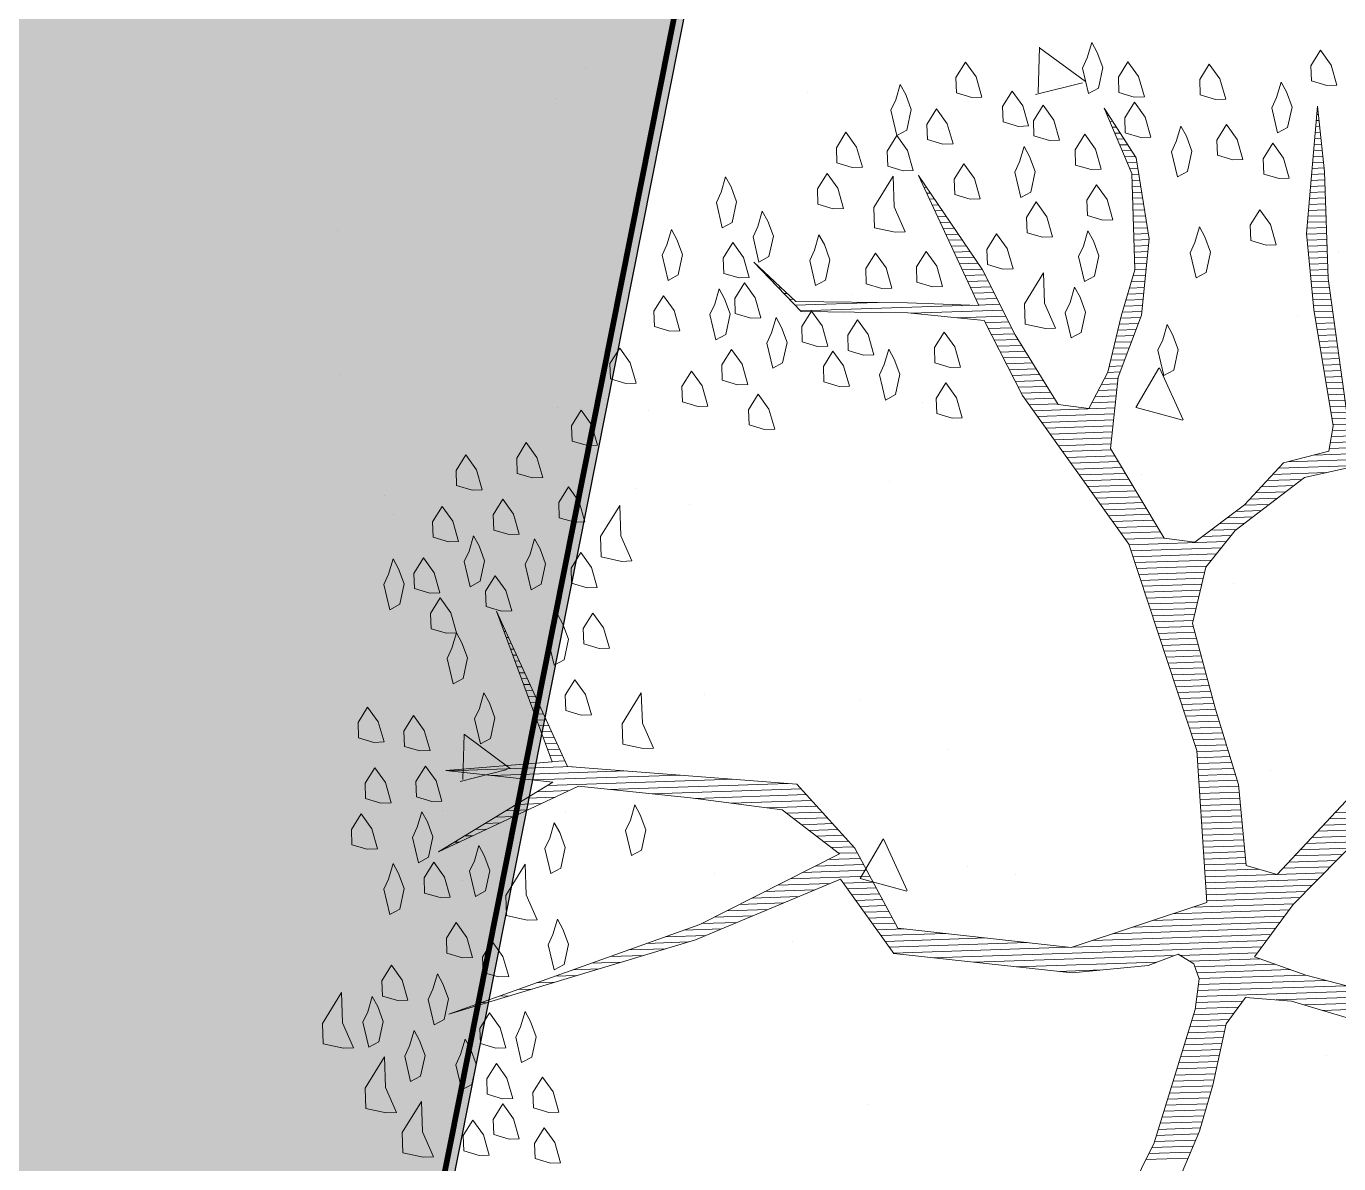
# Model space of a CAD drawing. Header units: millimetres. Extents: x 111 to 1506, y 14 to 566.
# Drawn here: x 211.066 to 212.596, y 139.539 to 140.865 of the extents above; entities that cross this region are included whole.
import ezdxf

# ---------------------------------------------------------------- set-up
doc = ezdxf.new("R2010")
doc.units = ezdxf.units.MM
for name, color, linetype, lineweight in [('ARBOLES', 78, 'Continuous', 5), ('G', 254, 'Continuous', 5), ('GRASS', 56, 'Continuous', 0), ('mobiliario', 45, 'Continuous', 13)]:
    doc.layers.add(name, color=color, linetype=linetype, lineweight=lineweight)

# ---------------------------------------------------------------- blocks, each defined once
blk = doc.blocks.new('*X16')
at = {"color": 0}
for p, q in [((17.5775, 17.92), (17.578, 17.92)), ((17.5814, 17.91), (17.584, 17.91)), ((17.9333, 17.91), (17.9341, 17.91)), ((17.5852, 17.9), (17.59, 17.9)), ((17.5891, 17.89), (17.596, 17.89)), ((17.9309, 17.89), (17.9356, 17.89)), ((17.9321, 17.9), (17.9348, 17.9)), ((17.5929, 17.88), (17.602, 17.88)), ((17.5967, 17.87), (17.608, 17.87)), ((17.6006, 17.86), (17.614, 17.86)), ((17.9273, 17.86), (17.9379, 17.86)), ((17.9285, 17.87), (17.9371, 17.87)), ((17.9297, 17.88), (17.9364, 17.88)), ((17.6044, 17.85), (17.62, 17.85)), ((17.6083, 17.84), (17.626, 17.84)), ((17.9249, 17.84), (17.9395, 17.84)), ((17.9261, 17.85), (17.9387, 17.85)), ((17.2621, 17.82), (17.2622, 17.82)), ((17.6121, 17.83), (17.6285, 17.83)), ((17.616, 17.82), (17.6298, 17.82)), ((17.9225, 17.82), (17.941, 17.82)), ((17.9237, 17.83), (17.9402, 17.83)), ((17.2663, 17.81), (17.2685, 17.81)), ((17.2706, 17.8), (17.2748, 17.8)), ((17.6191, 17.81), (17.631, 17.81)), ((17.6191, 17.8), (17.6323, 17.8)), ((17.9201, 17.8), (17.9423, 17.8)), ((17.9213, 17.81), (17.9418, 17.81)), ((17.2748, 17.79), (17.2811, 17.79)), ((17.279, 17.78), (17.2874, 17.78)), ((17.6191, 17.79), (17.6335, 17.79)), ((17.6191, 17.78), (17.6348, 17.78)), ((17.9177, 17.78), (17.9423, 17.78)), ((17.9189, 17.79), (17.9423, 17.79)), ((17.2832, 17.77), (17.2937, 17.77)), ((17.2875, 17.76), (17.3001, 17.76)), ((17.2917, 17.75), (17.3064, 17.75)), ((17.6191, 17.77), (17.636, 17.77)), ((17.6191, 17.76), (17.6373, 17.76)), ((17.6191, 17.75), (17.6385, 17.75)), ((17.9141, 17.75), (17.9423, 17.75)), ((17.9153, 17.76), (17.9423, 17.76)), ((17.9165, 17.77), (17.9423, 17.77)), ((17.2959, 17.74), (17.3127, 17.74)), ((17.3002, 17.73), (17.319, 17.73)), ((17.6191, 17.74), (17.6398, 17.74)), ((17.6191, 17.73), (17.641, 17.73)), ((17.9117, 17.73), (17.9423, 17.73)), ((17.9129, 17.74), (17.9423, 17.74)), ((17.3044, 17.72), (17.3253, 17.72)), ((17.3086, 17.71), (17.3316, 17.71)), ((17.6191, 17.72), (17.6423, 17.72)), ((17.6191, 17.71), (17.6435, 17.71)), ((17.9093, 17.71), (17.9423, 17.71)), ((17.9105, 17.72), (17.9423, 17.72)), ((17.3129, 17.7), (17.3379, 17.7)), ((17.3171, 17.69), (17.3443, 17.69)), ((17.6191, 17.7), (17.6445, 17.7)), ((17.6191, 17.69), (17.6431, 17.69)), ((17.9083, 17.7), (17.9423, 17.7)), ((17.909, 17.69), (17.9423, 17.69)), ((16.9852, 17.68), (16.9856, 17.68)), ((16.9942, 17.67), (16.9956, 17.67)), ((17.3213, 17.68), (17.3506, 17.68)), ((17.3256, 17.67), (17.3569, 17.67)), ((17.6191, 17.68), (17.6418, 17.68)), ((17.6191, 17.67), (17.6405, 17.67)), ((17.9097, 17.68), (17.9423, 17.68)), ((17.9103, 17.67), (17.9423, 17.67)), ((17.0032, 17.66), (17.0056, 17.66)), ((17.0122, 17.65), (17.0156, 17.65)), ((17.0212, 17.64), (17.0256, 17.64)), ((17.3298, 17.66), (17.3632, 17.66)), ((17.334, 17.65), (17.368, 17.65)), ((17.3382, 17.64), (17.3727, 17.64)), ((17.6157, 17.64), (17.6365, 17.64)), ((17.619, 17.65), (17.6378, 17.65)), ((17.6191, 17.66), (17.6391, 17.66)), ((17.911, 17.66), (17.9423, 17.66)), ((17.9117, 17.65), (17.9423, 17.65)), ((17.9123, 17.64), (17.9423, 17.64)), ((17.0302, 17.63), (17.0356, 17.63)), ((17.0392, 17.62), (17.0456, 17.62)), ((17.3425, 17.63), (17.3773, 17.63)), ((17.3467, 17.62), (17.3819, 17.62)), ((17.6091, 17.62), (17.6338, 17.62)), ((17.6124, 17.63), (17.6351, 17.63)), ((17.913, 17.63), (17.9423, 17.63)), ((17.9137, 17.62), (17.9428, 17.62)), ((17.0482, 17.61), (17.1861, 17.61)), ((17.0572, 17.6), (17.3444, 17.6)), ((17.3509, 17.61), (17.3865, 17.61)), ((17.3552, 17.6), (17.3911, 17.6)), ((17.6024, 17.6), (17.6311, 17.6)), ((17.6057, 17.61), (17.6325, 17.61)), ((17.9143, 17.61), (17.9438, 17.61)), ((17.915, 17.6), (17.9448, 17.6)), ((17.2417, 17.59), (17.3957, 17.59)), ((17.3167, 17.58), (17.4003, 17.58)), ((17.5957, 17.58), (17.6285, 17.58)), ((17.5991, 17.59), (17.6298, 17.59)), ((17.9157, 17.59), (17.9459, 17.59)), ((17.9163, 17.58), (17.9469, 17.58)), ((17.3657, 17.57), (17.405, 17.57)), ((17.3704, 17.56), (17.4096, 17.56)), ((17.5899, 17.56), (17.6219, 17.56)), ((17.5926, 17.57), (17.6261, 17.57)), ((17.9172, 17.57), (17.9479, 17.57)), ((17.9186, 17.56), (17.949, 17.56)), ((17.3751, 17.55), (17.4142, 17.55)), ((17.3797, 17.54), (17.4197, 17.54)), ((17.3844, 17.53), (17.4254, 17.53)), ((17.5817, 17.53), (17.6094, 17.53)), ((17.5844, 17.54), (17.6136, 17.54)), ((17.5872, 17.55), (17.6178, 17.55)), ((17.9199, 17.55), (17.95, 17.55)), ((17.9212, 17.54), (17.951, 17.54)), ((17.9225, 17.53), (17.9521, 17.53)), ((17.3891, 17.52), (17.4311, 17.52)), ((17.3937, 17.51), (17.4369, 17.51)), ((17.5762, 17.51), (17.6011, 17.51)), ((17.579, 17.52), (17.6053, 17.52)), ((17.9238, 17.52), (17.9531, 17.52)), ((17.9251, 17.51), (17.9541, 17.51)), ((17.3984, 17.5), (17.4426, 17.5)), ((17.4031, 17.49), (17.4483, 17.49)), ((17.5708, 17.49), (17.5928, 17.49)), ((17.5735, 17.5), (17.5969, 17.5)), ((17.9264, 17.5), (17.9552, 17.5)), ((17.9277, 17.49), (17.9562, 17.49)), ((17.4077, 17.48), (17.454, 17.48)), ((17.4124, 17.47), (17.4597, 17.47)), ((17.5623, 17.47), (17.5849, 17.47)), ((17.568, 17.48), (17.5886, 17.48)), ((17.929, 17.48), (17.9572, 17.48)), ((17.9303, 17.47), (17.9583, 17.47)), ((17.4171, 17.46), (17.4654, 17.46)), ((17.4217, 17.45), (17.4711, 17.45)), ((17.5509, 17.45), (17.582, 17.45)), ((17.5566, 17.46), (17.5834, 17.46)), ((17.9316, 17.46), (17.9593, 17.46)), ((17.9329, 17.45), (17.9604, 17.45)), ((17.4276, 17.44), (17.4769, 17.44)), ((17.4343, 17.43), (17.4826, 17.43)), ((17.441, 17.42), (17.5777, 17.42)), ((17.5394, 17.43), (17.5792, 17.43)), ((17.5452, 17.44), (17.5806, 17.44)), ((17.9342, 17.44), (17.9614, 17.44)), ((17.9355, 17.43), (17.9624, 17.43)), ((17.9368, 17.42), (17.9635, 17.42)), ((17.4476, 17.41), (17.5763, 17.41)), ((17.4543, 17.4), (17.5749, 17.4)), ((17.9381, 17.41), (17.9645, 17.41)), ((17.9394, 17.4), (17.9655, 17.4)), ((17.461, 17.39), (17.5734, 17.39)), ((17.4676, 17.38), (17.572, 17.38)), ((17.9407, 17.39), (17.9666, 17.39)), ((17.942, 17.38), (17.9676, 17.38)), ((17.4743, 17.37), (17.5706, 17.37)), ((17.481, 17.36), (17.5692, 17.36)), ((17.9387, 17.36), (18.004, 17.36)), ((17.9407, 17.37), (17.984, 17.37)), ((17.4876, 17.35), (17.5695, 17.35)), ((17.4943, 17.34), (17.5751, 17.34)), ((17.9347, 17.34), (18.0503, 17.34)), ((17.9367, 17.35), (18.061, 17.35)), ((17.501, 17.33), (17.5807, 17.33)), ((17.5076, 17.32), (17.5862, 17.32)), ((17.5143, 17.31), (17.5918, 17.31)), ((17.8487, 17.31), (17.9816, 17.31)), ((17.8637, 17.32), (18.0288, 17.32)), ((17.9087, 17.33), (18.0396, 17.33)), ((17.521, 17.3), (17.5973, 17.3)), ((17.5276, 17.29), (17.6029, 17.29)), ((17.8287, 17.29), (17.887, 17.29)), ((17.8387, 17.3), (17.9283, 17.3)), ((17.5343, 17.28), (17.6084, 17.28)), ((17.541, 17.27), (17.614, 17.27)), ((17.8087, 17.27), (17.859, 17.27)), ((17.8187, 17.28), (17.873, 17.28)), ((17.5476, 17.26), (17.6195, 17.26)), ((17.5543, 17.25), (17.6251, 17.25)), ((17.7884, 17.25), (17.831, 17.25)), ((17.7987, 17.26), (17.845, 17.26)), ((17.561, 17.24), (17.6307, 17.24)), ((17.5676, 17.23), (17.6362, 17.23)), ((17.7599, 17.23), (17.803, 17.23)), ((17.7741, 17.24), (17.817, 17.24)), ((17.5743, 17.22), (17.6418, 17.22)), ((17.581, 17.21), (17.6473, 17.21)), ((17.5876, 17.2), (17.6529, 17.2)), ((17.717, 17.2), (17.7653, 17.2)), ((17.7313, 17.21), (17.775, 17.21)), ((17.7456, 17.22), (17.789, 17.22)), ((17.5939, 17.19), (17.7568, 17.19)), ((17.5968, 17.18), (17.7482, 17.18)), ((17.5998, 17.17), (17.7396, 17.17)), ((17.6027, 17.16), (17.731, 17.16)), ((17.6056, 17.15), (17.7225, 17.15)), ((17.6085, 17.14), (17.7189, 17.14)), ((17.6115, 17.13), (17.7161, 17.13)), ((17.6144, 17.12), (17.7134, 17.12)), ((16.5321, 17.11), (16.5325, 17.11)), ((16.5355, 17.1), (16.5367, 17.1)), ((16.5388, 17.09), (16.5409, 17.09)), ((17.6173, 17.11), (17.7107, 17.11)), ((17.6203, 17.1), (17.7079, 17.1)), ((17.6232, 17.09), (17.7052, 17.09)), ((16.5421, 17.08), (16.5451, 17.08)), ((16.5454, 17.07), (16.5493, 17.07)), ((17.6261, 17.08), (17.7025, 17.08)), ((17.629, 17.07), (17.6998, 17.07)), ((16.5488, 17.06), (16.5535, 17.06)), ((16.5521, 17.05), (16.5577, 17.05)), ((17.632, 17.06), (17.697, 17.06)), ((17.6349, 17.05), (17.6968, 17.05)), ((16.5554, 17.04), (16.5619, 17.04)), ((16.5588, 17.03), (16.566, 17.03)), ((17.6378, 17.04), (17.6992, 17.04)), ((17.6407, 17.03), (17.7015, 17.03)), ((16.5621, 17.02), (16.5702, 17.02)), ((16.5654, 17.01), (16.5744, 17.01)), ((17.6437, 17.02), (17.7039, 17.02)), ((17.6466, 17.01), (17.7062, 17.01)), ((16.5688, 17), (16.5786, 17)), ((16.5721, 16.99), (16.5828, 16.99)), ((16.5754, 16.98), (16.587, 16.98)), ((17.6495, 17), (17.7086, 17)), ((17.6524, 16.99), (17.7109, 16.99)), ((17.6554, 16.98), (17.7133, 16.98)), ((16.5788, 16.97), (16.5912, 16.97)), ((16.5821, 16.96), (16.5954, 16.96)), ((17.6583, 16.97), (17.7156, 16.97)), ((17.6612, 16.96), (17.718, 16.96)), ((16.5854, 16.95), (16.5996, 16.95)), ((16.5888, 16.94), (16.6038, 16.94)), ((17.6642, 16.95), (17.7204, 16.95)), ((17.6671, 16.94), (17.7227, 16.94)), ((16.5921, 16.93), (16.608, 16.93)), ((16.5954, 16.92), (16.6122, 16.92)), ((17.67, 16.93), (17.7251, 16.93)), ((17.6729, 16.92), (17.7274, 16.92)), ((16.5988, 16.91), (16.6164, 16.91)), ((16.6021, 16.9), (16.6206, 16.9)), ((17.6759, 16.91), (17.7298, 16.91)), ((17.6788, 16.9), (17.7324, 16.9)), ((16.6054, 16.89), (16.6248, 16.89)), ((16.6088, 16.88), (16.629, 16.88)), ((16.6121, 16.87), (16.6331, 16.87)), ((17.6817, 16.89), (17.7351, 16.89)), ((17.6846, 16.88), (17.7378, 16.88)), ((17.6876, 16.87), (17.7404, 16.87)), ((16.443, 16.85), (16.6488, 16.85)), ((16.6154, 16.86), (16.6373, 16.86)), ((17.6905, 16.86), (17.7431, 16.86)), ((17.6934, 16.85), (17.7458, 16.85)), ((16.513, 16.84), (16.7388, 16.84)), ((16.583, 16.83), (16.8288, 16.83)), ((17.6957, 16.84), (17.7484, 16.84)), ((17.6961, 16.83), (17.7511, 16.83)), ((16.5885, 16.81), (16.6422, 16.81)), ((16.6062, 16.82), (16.9188, 16.82)), ((16.7083, 16.81), (17.0088, 16.81)), ((17.6964, 16.82), (17.7538, 16.82)), ((17.6967, 16.81), (17.7564, 16.81)), ((16.5531, 16.79), (16.5956, 16.79)), ((16.5708, 16.8), (16.6189, 16.8)), ((16.7816, 16.8), (17.0309, 16.8)), ((16.8532, 16.79), (17.0394, 16.79)), ((17.6971, 16.8), (17.7591, 16.8)), ((17.6974, 16.79), (17.7618, 16.79)), ((16.5001, 16.76), (16.5256, 16.76)), ((16.5178, 16.77), (16.5489, 16.77)), ((16.5355, 16.78), (16.5722, 16.78)), ((16.9132, 16.78), (17.0478, 16.78)), ((16.9732, 16.77), (17.0563, 16.77)), ((17.0054, 16.76), (17.0647, 16.76)), ((17.6977, 16.78), (17.7639, 16.78)), ((17.6981, 16.77), (17.7645, 16.77)), ((17.6984, 16.76), (17.7651, 16.76)), ((16.4647, 16.74), (16.4789, 16.74)), ((16.4824, 16.75), (16.5022, 16.75)), ((17.0177, 16.75), (17.0732, 16.75)), ((17.0299, 16.74), (17.0817, 16.74)), ((17.6987, 16.75), (17.7657, 16.75)), ((17.6991, 16.74), (17.7664, 16.74)), ((16.4293, 16.72), (16.4322, 16.72)), ((16.447, 16.73), (16.4556, 16.73)), ((17.0421, 16.73), (17.0901, 16.73)), ((17.0543, 16.72), (17.0986, 16.72)), ((17.6994, 16.73), (17.767, 16.73)), ((17.6997, 16.72), (17.7676, 16.72)), ((17.9135, 16.72), (17.9979, 16.72)), ((17.9235, 16.73), (18.0084, 16.73)), ((17.0665, 16.71), (17.1071, 16.71)), ((17.0788, 16.7), (17.1155, 16.7)), ((17.7001, 16.71), (17.7682, 16.71)), ((17.7004, 16.7), (17.7689, 16.7)), ((17.8935, 16.7), (17.9768, 16.7)), ((17.9035, 16.71), (17.9873, 16.71)), ((17.0719, 16.68), (17.1263, 16.68)), ((17.091, 16.69), (17.1213, 16.69)), ((17.7007, 16.69), (17.7695, 16.69)), ((17.7011, 16.68), (17.7701, 16.68)), ((17.8735, 16.68), (17.9556, 16.68)), ((17.8835, 16.69), (17.9662, 16.69)), ((17.0073, 16.65), (17.1413, 16.65)), ((17.0288, 16.66), (17.1363, 16.66)), ((17.0504, 16.67), (17.1313, 16.67)), ((17.7014, 16.67), (17.7707, 16.67)), ((17.7017, 16.66), (17.7714, 16.66)), ((17.7021, 16.65), (17.772, 16.65)), ((17.8435, 16.65), (17.924, 16.65)), ((17.8535, 16.66), (17.9345, 16.66)), ((17.8635, 16.67), (17.9451, 16.67)), ((16.9642, 16.63), (17.0477, 16.63)), ((16.9858, 16.64), (17.0741, 16.64)), ((17.0964, 16.64), (17.1463, 16.64)), ((17.1031, 16.63), (17.1513, 16.63)), ((17.7024, 16.64), (17.7924, 16.64)), ((17.7027, 16.63), (17.8224, 16.63)), ((17.8235, 16.63), (17.9029, 16.63)), ((17.8335, 16.64), (17.9134, 16.64)), ((16.9211, 16.61), (16.995, 16.61)), ((16.9427, 16.62), (17.0214, 16.62)), ((17.1097, 16.62), (17.1563, 16.62)), ((17.1164, 16.61), (17.1613, 16.61)), ((17.7031, 16.62), (17.8923, 16.62)), ((17.7034, 16.61), (17.8818, 16.61)), ((16.8781, 16.59), (16.9423, 16.59)), ((16.8996, 16.6), (16.9686, 16.6)), ((17.1231, 16.6), (17.1663, 16.6)), ((17.1297, 16.59), (17.1713, 16.59)), ((17.7037, 16.6), (17.8712, 16.6)), ((17.7041, 16.59), (17.8606, 16.59)), ((16.8265, 16.57), (16.8895, 16.57)), ((16.8565, 16.58), (16.9159, 16.58)), ((17.1364, 16.58), (17.1763, 16.58)), ((17.1431, 16.57), (17.1813, 16.57)), ((17.646, 16.57), (17.8418, 16.57)), ((17.6798, 16.58), (17.8501, 16.58)), ((16.7328, 16.54), (16.7955, 16.54)), ((16.764, 16.55), (16.8332, 16.55)), ((16.7953, 16.56), (16.8632, 16.56)), ((17.1497, 16.56), (17.1971, 16.56)), ((17.1564, 16.55), (17.2651, 16.55)), ((17.163, 16.54), (17.3331, 16.54)), ((17.5448, 16.54), (17.8178, 16.54)), ((17.5785, 16.55), (17.8258, 16.55)), ((17.6123, 16.56), (17.8338, 16.56)), ((16.6703, 16.52), (16.7201, 16.52)), ((16.7015, 16.53), (16.7578, 16.53)), ((17.1697, 16.53), (17.401, 16.53)), ((17.1764, 16.52), (17.469, 16.52)), ((17.4773, 16.52), (17.8018, 16.52)), ((17.511, 16.53), (17.8098, 16.53)), ((16.6078, 16.5), (16.6447, 16.5)), ((16.639, 16.51), (16.6824, 16.51)), ((17.2412, 16.51), (17.7938, 16.51)), ((17.3112, 16.5), (17.6466, 16.5)), ((17.6564, 16.5), (17.7858, 16.5)), ((16.5453, 16.48), (16.5693, 16.48)), ((16.5765, 16.49), (16.607, 16.49)), ((17.3812, 16.49), (17.6166, 16.49)), ((17.4512, 16.48), (17.5245, 16.48)), ((17.6714, 16.49), (17.7899, 16.49)), ((17.6804, 16.48), (17.8149, 16.48)), ((16.4828, 16.46), (16.494, 16.46)), ((16.514, 16.47), (16.5317, 16.47)), ((17.6837, 16.47), (17.8399, 16.47)), ((17.687, 16.46), (17.8649, 16.46)), ((16.4515, 16.45), (16.4563, 16.45)), ((17.6822, 16.43), (17.9666, 16.43)), ((17.6839, 16.44), (17.9326, 16.44)), ((17.6855, 16.45), (17.8986, 16.45)), ((17.6789, 16.41), (17.7512, 16.41)), ((17.6805, 16.42), (17.7592, 16.42)), ((17.8145, 16.42), (18.0006, 16.42)), ((17.8617, 16.41), (18.0157, 16.41)), ((17.6722, 16.39), (17.7352, 16.39)), ((17.6757, 16.4), (17.7432, 16.4)), ((17.8916, 16.4), (18.0232, 16.4)), ((17.6653, 16.37), (17.7264, 16.37)), ((17.6687, 16.38), (17.7289, 16.38)), ((17.6584, 16.35), (17.7214, 16.35)), ((17.6618, 16.36), (17.7239, 16.36)), ((17.648, 16.32), (17.7139, 16.32)), ((17.6514, 16.33), (17.7164, 16.33)), ((17.6549, 16.34), (17.7189, 16.34)), ((17.6411, 16.3), (17.7089, 16.3)), ((17.6445, 16.31), (17.7114, 16.31)), ((17.6341, 16.28), (17.7038, 16.28)), ((17.6376, 16.29), (17.7064, 16.29)), ((17.6272, 16.26), (17.6971, 16.26)), ((17.6307, 16.27), (17.7005, 16.27)), ((17.6203, 16.24), (17.6905, 16.24)), ((17.6237, 16.25), (17.6938, 16.25)), ((17.6099, 16.21), (17.6805, 16.21)), ((17.6134, 16.22), (17.6838, 16.22)), ((17.6168, 16.23), (17.6871, 16.23)), ((17.603, 16.19), (17.6719, 16.19)), ((17.6064, 16.2), (17.6766, 16.2)), ((17.5928, 16.17), (17.6627, 16.17)), ((17.5981, 16.18), (17.6673, 16.18)), ((17.5874, 16.16), (17.6581, 16.16))]:
    blk.add_line(p, q, dxfattribs=at)
blk = doc.blocks.new('E1E')
at = {"layer": 'ARBOLES', "ltscale": 0.2}
for p, q in [((96.6386, 58.7496), (96.6386, 58.7496)), ((96.0816, 58.6988), (96.0816, 58.6988)), ((96.7277, 58.6218), (96.7277, 58.6218)), ((96.7897, 58.5418), (96.7897, 58.5418)), ((96.2657, 58.527), (96.2657, 58.527)), ((96.7825, 58.4946), (96.7278, 58.4546)), ((96.8025, 58.431), (96.78, 58.4907)), ((96.4032, 58.4799), (96.4032, 58.4799)), ((96.6289, 58.4788), (96.6289, 58.4788)), ((96.8019, 58.4317), (96.7246, 58.4514)), ((96.0502, 58.4349), (96.0502, 58.4349)), ((96.2114, 58.4099), (96.1441, 58.4015)), ((96.2025, 58.3466), (96.2117, 58.4097)), ((95.5121, 58.3932), (95.5121, 58.3932)), ((96.2019, 58.3461), (96.1439, 58.4008)), ((96.0788, 58.338), (96.0788, 58.338)), ((96.0113, 58.3231), (96.0113, 58.3231)), ((96.5104, 58.2531), (96.5104, 58.2531)), ((95.7543, 58.1961), (95.7543, 58.1961)), ((96.1659, 58.1962), (96.1659, 58.1962)), ((96.3063, 58.1771), (96.3063, 58.1771)), ((97.0096, 58.183), (97.0096, 58.183)), ((97.032, 58.1625), (97.032, 58.1625)), ((95.7346, 58.0534), (95.7346, 58.0534)), ((97.1546, 58.0293), (97.1546, 58.0293)), ((96.6306, 58.0145), (96.6306, 58.0145)), ((96.7075, 58.0206), (96.7075, 58.0206)), ((96.8535, 57.957), (96.8535, 57.957)), ((96.7329, 57.9133), (96.7329, 57.9133)), ((96.3831, 57.8787), (96.3831, 57.8787)), ((97.2321, 57.8433), (97.2321, 57.8433)), ((95.8816, 57.8288), (95.8816, 57.8288)), ((96.3808, 57.7588), (96.3808, 57.7588)), ((96.0586, 57.7367), (96.0586, 57.7367)), ((96.5308, 57.6837), (96.5308, 57.6837)), ((96.5309, 57.6553), (96.5309, 57.6553)), ((96.0916, 57.5886), (96.0336, 57.6433)), ((96.1011, 57.6524), (96.0338, 57.644)), ((96.0922, 57.5891), (96.1014, 57.6522)), ((97.0189, 57.5576), (97.0189, 57.5576)), ((96.9955, 57.5021), (96.9955, 57.5021)), ((95.9403, 57.448), (95.9403, 57.448)), ((96.6945, 57.4157), (96.6945, 57.4157)), ((96.4995, 57.3914), (96.4995, 57.3914)), ((95.9202, 57.3422), (95.9202, 57.3422)), ((96.3968, 57.2987), (96.3421, 57.2587)), ((96.4168, 57.2351), (96.3942, 57.2948)), ((96.37, 57.2738), (96.37, 57.2738)), ((96.2526, 57.2622), (96.2526, 57.2622)), ((96.4161, 57.2358), (96.3388, 57.2555)), ((96.0455, 57.1319), (96.0455, 57.1319))]:
    blk.add_line(p, q, dxfattribs=at)
for points in [[(95.6387, 58.6613), (95.6373, 58.5593), (95.6439, 58.4921), (95.6591, 58.4054), (95.6476, 58.3613), (95.5861, 58.3417), (95.4965, 58.333)], [(95.4561, 58.2838), (95.5811, 58.3005), (95.6577, 58.3035), (95.6347, 58.2152), (95.5632, 58.0431)], [(95.6102, 58.0251), (95.6715, 58.1849), (95.7164, 58.1893), (95.7692, 58.0881), (95.8387, 58.0021), (95.9139, 57.9032), (95.9263, 57.8229), (95.9075, 57.76), (95.8454, 57.6544), (95.75, 57.5886)], [(95.8158, 57.5633), (95.9193, 57.3834), (95.9802, 57.2468), (96.0243, 57.1651), (95.9714, 57.3364), (95.9215, 57.4311), (95.8354, 57.572), (95.8274, 57.6074), (95.8801, 57.6465), (95.909, 57.7217), (95.9538, 57.7962), (95.9957, 57.8071), (96.1128, 57.719), (96.1404, 57.6221), (96.1426, 57.5296), (96.173, 57.4262), (96.2324, 57.3279), (96.3004, 57.2803), (96.2302, 57.3504), (96.1752, 57.4739), (96.1686, 57.5412), (96.1563, 57.6214), (96.162, 57.6785), (96.2039, 57.6894), (96.2965, 57.6215), (96.3732, 57.5543), (96.5063, 57.4655), (96.3594, 57.6027), (96.4534, 57.6368), (96.5994, 57.694), (96.6746, 57.6651), (96.5871, 57.7041), (96.4476, 57.6498), (96.3442, 57.6194), (96.2553, 57.6966), (96.0383, 57.8338), (95.8415, 58.0658), (95.7481, 58.258), (95.9006, 58.3882), (96.1362, 58.4542), (96.2345, 58.3733), (96.3437, 58.3206), (96.6509, 58.4184), (96.8252, 58.2544), (96.6733, 58.4206), (96.807, 58.4879), (96.6617, 58.4466), (96.7737, 58.5977), (96.6263, 58.4386), (96.4745, 58.3944), (96.3488, 58.3618), (96.2512, 58.3884), (96.3956, 58.5541), (96.6745, 58.803), (96.3934, 58.5765), (96.2367, 58.421), (96.1282, 58.4896), (95.8861, 58.4207), (95.7914, 58.3708), (95.7582, 58.3404), (95.7329, 58.3447), (95.7177, 58.3613), (95.7068, 58.4033), (95.69, 58.5984), (95.6986, 58.7192)]]:
    blk.add_lwpolyline(points, dxfattribs=at)
for points in [[(96.6324, 59.0025), (96.6613, 59.0075), (96.6729, 58.9815), (96.6643, 58.9309), (96.6469, 58.9699), (96.6194, 58.9967)], [(96.5609, 58.9706), (96.5833, 58.9728), (96.592, 58.9533), (96.5876, 58.928), (96.5659, 58.9417), (96.5479, 58.9648)], [(96.704, 58.9642), (96.7329, 58.9693), (96.7445, 58.9433), (96.7359, 58.8926), (96.7185, 58.9317), (96.691, 58.9584)], [(96.464, 58.9431), (96.4864, 58.9452), (96.4951, 58.9257), (96.4908, 58.9004), (96.4691, 58.9141), (96.451, 58.9373)], [(96.5305, 58.9337), (96.5529, 58.9359), (96.5616, 58.9164), (96.5573, 58.8911), (96.5356, 58.9048), (96.5175, 58.9279)], [(96.7091, 58.8652), (96.7098, 58.8811), (96.6889, 58.9107), (96.6787, 58.8984), (96.6838, 58.8695), (96.699, 58.8529), (96.7113, 58.8428)], [(96.7937, 58.9028), (96.8226, 58.9079), (96.8342, 58.8819), (96.8255, 58.8313), (96.8082, 58.8703), (96.7807, 58.897)], [(96.6383, 58.8492), (96.639, 58.8651), (96.618, 58.8947), (96.6079, 58.8824), (96.613, 58.8535), (96.6282, 58.8369), (96.6405, 58.8268)], [(96.7814, 58.8428), (96.7821, 58.8587), (96.7612, 58.8883), (96.7511, 58.876), (96.7561, 58.8471), (96.7713, 58.8305), (96.7836, 58.8204)], [(96.493, 58.878), (96.5154, 58.8802), (96.5241, 58.8607), (96.5198, 58.8354), (96.4981, 58.8491), (96.48, 58.8722)], [(96.5602, 58.8846), (96.5826, 58.8868), (96.5913, 58.8672), (96.587, 58.8419), (96.5653, 58.8557), (96.5472, 58.8788)], [(96.5747, 58.7819), (96.5754, 58.7978), (96.5545, 58.8275), (96.5443, 58.8152), (96.5494, 58.7863), (96.5646, 58.7696), (96.5769, 58.7595)], [(96.5957, 58.8224), (96.6181, 58.8246), (96.6268, 58.8051), (96.6224, 58.7798), (96.6007, 58.7935), (96.5827, 58.8166)], [(96.7085, 58.7791), (96.7092, 58.795), (96.6882, 58.8247), (96.6781, 58.8124), (96.6832, 58.7835), (96.6984, 58.7668), (96.7107, 58.7567)], [(96.7482, 58.8124), (96.7706, 58.8146), (96.7793, 58.7951), (96.775, 58.7698), (96.7533, 58.7835), (96.7352, 58.8066)], [(96.6297, 58.7285), (96.6521, 58.7307), (96.6608, 58.7111), (96.6565, 58.6858), (96.6348, 58.6996), (96.6167, 58.7227)], [(96.6868, 58.7227), (96.7092, 58.7249), (96.7179, 58.7054), (96.7136, 58.6801), (96.6919, 58.6938), (96.6738, 58.7169)], [(96.8242, 58.6592), (96.8249, 58.6751), (96.8039, 58.7047), (96.7938, 58.6924), (96.7989, 58.6635), (96.8141, 58.6469), (96.8264, 58.6368)], [(96.5813, 58.6446), (96.582, 58.6605), (96.5611, 58.6901), (96.551, 58.6778), (96.556, 58.6489), (96.5712, 58.6323), (96.5835, 58.6222)], [(96.7476, 58.6563), (96.77, 58.6585), (96.7787, 58.6389), (96.7744, 58.6136), (96.7527, 58.6274), (96.7346, 58.6505)], [(96.6225, 58.6396), (96.6515, 58.6446), (96.663, 58.6186), (96.6544, 58.568), (96.637, 58.607), (96.6095, 58.6338)], [(96.7223, 58.5905), (96.7231, 58.6064), (96.7021, 58.636), (96.692, 58.6237), (96.697, 58.5948), (96.7122, 58.5782), (96.7245, 58.5681)], [(96.8676, 58.6318), (96.89, 58.634), (96.8987, 58.6144), (96.8944, 58.5891), (96.8727, 58.6029), (96.8546, 58.626)], [(96.8142, 58.5768), (96.8149, 58.5927), (96.7939, 58.6223), (96.7838, 58.61), (96.7889, 58.5811), (96.804, 58.5645), (96.8163, 58.5544)], [(96.6364, 58.521), (96.6371, 58.5369), (96.6161, 58.5665), (96.606, 58.5542), (96.6111, 58.5253), (96.6263, 58.5087), (96.6385, 58.4986)], [(96.8742, 58.5645), (96.8966, 58.5667), (96.9053, 58.5472), (96.9009, 58.5219), (96.8792, 58.5356), (96.8612, 58.5588)], [(96.8091, 58.5356), (96.8315, 58.5378), (96.8402, 58.5183), (96.8359, 58.493), (96.8142, 58.5067), (96.7961, 58.5298)], [(96.541, 58.4552), (96.5417, 58.4711), (96.5207, 58.5007), (96.5106, 58.4884), (96.5157, 58.4595), (96.5309, 58.4429), (96.5432, 58.4328)], [(96.9154, 58.4894), (96.9378, 58.4916), (96.9465, 58.4721), (96.9422, 58.4468), (96.9205, 58.4605), (96.9024, 58.4836)], [(96.8511, 58.4763), (96.8735, 58.4785), (96.8822, 58.459), (96.8779, 58.4337), (96.8562, 58.4474), (96.8381, 58.4705)], [(96.7962, 58.3896), (96.7969, 58.4055), (96.7759, 58.4351), (96.7658, 58.4228), (96.7709, 58.3939), (96.7861, 58.3773), (96.7984, 58.3671)], [(96.562, 58.3554), (96.5909, 58.3605), (96.6025, 58.3345), (96.5939, 58.2839), (96.5765, 58.3229), (96.549, 58.3496)], [(96.8635, 58.326), (96.8642, 58.3419), (96.8432, 58.3715), (96.8331, 58.3592), (96.8382, 58.3303), (96.8534, 58.3137), (96.8657, 58.3036)], [(96.6603, 58.3446), (96.6828, 58.3468), (96.6914, 58.3273), (96.6871, 58.302), (96.6654, 58.3157), (96.6473, 58.3388)], [(96.8787, 58.3094), (96.9011, 58.3116), (96.9098, 58.292), (96.9055, 58.2667), (96.8838, 58.2805), (96.8657, 58.3036)], [(96.985, 58.2632), (96.9857, 58.2791), (96.9647, 58.3087), (96.9546, 58.2964), (96.9597, 58.2675), (96.9749, 58.2509), (96.9872, 58.2408)], [(96.7421, 58.2486), (96.7428, 58.2645), (96.7218, 58.2941), (96.7117, 58.2818), (96.7168, 58.2529), (96.732, 58.2363), (96.7443, 58.2261)], [(96.9214, 58.266), (96.9438, 58.2682), (96.9525, 58.2487), (96.9481, 58.2234), (96.9264, 58.2371), (96.9084, 58.2602)], [(96.672, 58.2485), (96.6944, 58.2507), (96.7031, 58.2312), (96.6988, 58.2059), (96.6771, 58.2196), (96.659, 58.2427)], [(96.8187, 58.2515), (96.8411, 58.2537), (96.8498, 58.2342), (96.8455, 58.2089), (96.8238, 58.2226), (96.8057, 58.2457)], [(96.8925, 58.1908), (96.8932, 58.2067), (96.8722, 58.2364), (96.8621, 58.2241), (96.8672, 58.1951), (96.8824, 58.1785), (96.8947, 58.1684)], [(96.8116, 58.1626), (96.8123, 58.1785), (96.7913, 58.2081), (96.7812, 58.1958), (96.7863, 58.1669), (96.8014, 58.1503), (96.8137, 58.1402)], [(96.9243, 58.1894), (96.9467, 58.1916), (96.9554, 58.1721), (96.9511, 58.1468), (96.9294, 58.1605), (96.9113, 58.1836)], [(96.7197, 58.1762), (96.7422, 58.1784), (96.7508, 58.1589), (96.7465, 58.1336), (96.7248, 58.1473), (96.7067, 58.1705)], [(96.8492, 58.1481), (96.8716, 58.1503), (96.8803, 58.1308), (96.8759, 58.1055), (96.8542, 58.1192), (96.8362, 58.1423)], [(96.6887, 58.1235), (96.7176, 58.1285), (96.7292, 58.1025), (96.7206, 58.0519), (96.7032, 58.0909), (96.6757, 58.1177)], [(96.7704, 58.0975), (96.7928, 58.0997), (96.8015, 58.0802), (96.7972, 58.0549), (96.7755, 58.0686), (96.7574, 58.0917)], [(96.9208, 58.1099), (96.9432, 58.1121), (96.9518, 58.0926), (96.9475, 58.0672), (96.9258, 58.081), (96.9077, 58.1041)], [(96.8485, 58.0621), (96.8709, 58.0643), (96.8796, 58.0448), (96.8753, 58.0195), (96.8536, 58.0332), (96.8355, 58.0563)], [(96.7943, 57.9912), (96.8167, 57.9934), (96.8254, 57.9739), (96.8211, 57.9486), (96.7994, 57.9623), (96.7813, 57.9854)], [(96.5725, 57.8769), (96.5949, 57.879), (96.6036, 57.8595), (96.5993, 57.8342), (96.5776, 57.848), (96.5595, 57.8711)], [(96.6715, 57.882), (96.6939, 57.8842), (96.7026, 57.8647), (96.6983, 57.8394), (96.6766, 57.8531), (96.6585, 57.8762)], [(96.7771, 57.89), (96.7995, 57.8922), (96.8082, 57.8727), (96.8038, 57.8474), (96.7821, 57.8611), (96.764, 57.8842)], [(96.6311, 57.8328), (96.6535, 57.835), (96.6622, 57.8155), (96.6578, 57.7902), (96.6362, 57.8039), (96.6181, 57.827)], [(96.7475, 57.7989), (96.7699, 57.8011), (96.7786, 57.7816), (96.7743, 57.7563), (96.7526, 57.77), (96.7345, 57.7931)], [(96.4981, 57.7814), (96.5205, 57.7836), (96.5292, 57.7641), (96.5249, 57.7388), (96.5032, 57.7525), (96.4851, 57.7756)], [(96.6145, 57.7475), (96.6152, 57.7634), (96.5942, 57.793), (96.5841, 57.7807), (96.5892, 57.7518), (96.6044, 57.7352), (96.6167, 57.7251)], [(96.7034, 57.7403), (96.7041, 57.7562), (96.6832, 57.7859), (96.673, 57.7736), (96.6781, 57.7446), (96.6933, 57.728), (96.7056, 57.7179)], [(96.3347, 57.7632), (96.3571, 57.7654), (96.3658, 57.7459), (96.3615, 57.7206), (96.3398, 57.7343), (96.3217, 57.7574)], [(96.4511, 57.7293), (96.4519, 57.7452), (96.4309, 57.7748), (96.4208, 57.7625), (96.4258, 57.7336), (96.441, 57.717), (96.4533, 57.7069)], [(96.483, 57.7279), (96.5054, 57.7301), (96.5141, 57.7106), (96.5097, 57.6853), (96.488, 57.699), (96.4699, 57.7221)], [(96.5473, 57.7409), (96.5697, 57.7431), (96.5784, 57.7236), (96.5741, 57.6983), (96.5524, 57.712), (96.5343, 57.7351)], [(96.6492, 57.7396), (96.6716, 57.7417), (96.6803, 57.7222), (96.676, 57.6969), (96.6543, 57.7107), (96.6362, 57.7338)], [(96.7967, 57.6883), (96.7974, 57.7042), (96.7764, 57.7339), (96.7663, 57.7216), (96.7714, 57.6927), (96.7866, 57.676), (96.7989, 57.6659)], [(96.3637, 57.6982), (96.3861, 57.7003), (96.3948, 57.6808), (96.3905, 57.6555), (96.3688, 57.6692), (96.3507, 57.6924)], [(96.6854, 57.6933), (96.7078, 57.6955), (96.7165, 57.676), (96.7122, 57.6507), (96.6905, 57.6644), (96.6724, 57.6875)], [(96.6023, 57.6174), (96.603, 57.6333), (96.582, 57.6629), (96.5719, 57.6506), (96.577, 57.6217), (96.5922, 57.6051), (96.6045, 57.595)], [(96.6883, 57.6167), (96.689, 57.6326), (96.6681, 57.6622), (96.6579, 57.6499), (96.663, 57.621), (96.6782, 57.6044), (96.6905, 57.5943)], [(96.7541, 57.5914), (96.7548, 57.6073), (96.7339, 57.637), (96.7237, 57.6247), (96.7288, 57.5958), (96.744, 57.5791), (96.7563, 57.569)], [(96.4946, 57.6317), (96.517, 57.6339), (96.5257, 57.6144), (96.5214, 57.5891), (96.4997, 57.6028), (96.4816, 57.626)], [(96.2604, 57.5976), (96.2893, 57.6027), (96.3009, 57.5767), (96.2923, 57.5261), (96.2749, 57.5651), (96.2474, 57.5918)], [(96.4295, 57.6028), (96.452, 57.605), (96.4606, 57.5855), (96.4563, 57.5602), (96.4346, 57.5739), (96.4165, 57.597)], [(96.1021, 57.5505), (96.1028, 57.5664), (96.0818, 57.596), (96.0717, 57.5837), (96.0768, 57.5548), (96.092, 57.5382), (96.1043, 57.5281)], [(96.2424, 57.5506), (96.2431, 57.5665), (96.2221, 57.5961), (96.212, 57.5838), (96.2171, 57.5549), (96.2322, 57.5383), (96.2445, 57.5282)], [(96.3472, 57.5427), (96.3696, 57.5449), (96.3783, 57.5254), (96.374, 57.5001), (96.3523, 57.5138), (96.3342, 57.5369)], [(96.5069, 57.5515), (96.5358, 57.5566), (96.5474, 57.5306), (96.5388, 57.48), (96.5214, 57.519), (96.4939, 57.5457)], [(96.5995, 57.5537), (96.6219, 57.5559), (96.6306, 57.5364), (96.6262, 57.5111), (96.6045, 57.5248), (96.5865, 57.548)], [(96.2547, 57.4704), (96.2554, 57.4863), (96.2344, 57.5159), (96.2243, 57.5036), (96.2294, 57.4747), (96.2446, 57.4581), (96.2569, 57.448)], [(96.5966, 57.4901), (96.619, 57.4923), (96.6277, 57.4728), (96.6234, 57.4475), (96.6017, 57.4612), (96.5836, 57.4843)], [(96.3125, 57.4805), (96.3349, 57.4827), (96.3436, 57.4632), (96.3393, 57.4379), (96.3176, 57.4516), (96.2995, 57.4747)], [(96.4268, 57.469), (96.4492, 57.4712), (96.4578, 57.4517), (96.4535, 57.4264), (96.4318, 57.4401), (96.4137, 57.4633)], [(96.5287, 57.4677), (96.5511, 57.4699), (96.5598, 57.4503), (96.5555, 57.425), (96.5338, 57.4388), (96.5157, 57.4619)], [(96.1116, 57.4067), (96.1123, 57.4226), (96.0913, 57.4522), (96.0812, 57.4399), (96.0863, 57.411), (96.1015, 57.3944), (96.1138, 57.3842)], [(96.382, 57.3946), (96.3827, 57.4105), (96.3617, 57.4401), (96.3516, 57.4278), (96.3567, 57.3989), (96.3719, 57.3823), (96.3842, 57.3721)], [(96.2432, 57.4263), (96.2656, 57.4285), (96.2743, 57.4089), (96.2699, 57.3836), (96.2482, 57.3974), (96.2302, 57.4205)], [(96.4911, 57.412), (96.5135, 57.4142), (96.5222, 57.3947), (96.5179, 57.3694), (96.4962, 57.3831), (96.4781, 57.4062)], [(96.5757, 57.3795), (96.5764, 57.3954), (96.5555, 57.425), (96.5453, 57.4127), (96.5504, 57.3838), (96.5656, 57.3672), (96.5779, 57.3571)], [(96.0177, 57.3726), (96.0401, 57.3748), (96.0488, 57.3553), (96.0444, 57.33), (96.0227, 57.3437), (96.0047, 57.3668)], [(96.2851, 57.367), (96.3075, 57.3692), (96.3162, 57.3497), (96.3119, 57.3244), (96.2902, 57.3381), (96.2721, 57.3612)], [(96.3545, 57.3512), (96.377, 57.3533), (96.3856, 57.3338), (96.3813, 57.3085), (96.3596, 57.3223), (96.3415, 57.3454)], [(96.4023, 57.349), (96.4247, 57.3512), (96.4334, 57.3317), (96.429, 57.3064), (96.4073, 57.3201), (96.3893, 57.3432)], [(96.1891, 57.2853), (96.1898, 57.3012), (96.1688, 57.3308), (96.1587, 57.3185), (96.1637, 57.2896), (96.1789, 57.273), (96.1912, 57.2629)], [(96.4782, 57.3361), (96.5006, 57.3383), (96.5093, 57.3187), (96.5049, 57.2934), (96.4833, 57.3072), (96.4652, 57.3303)], [(96.2375, 57.299), (96.2599, 57.3012), (96.2686, 57.2817), (96.2643, 57.2564), (96.2426, 57.2701), (96.2245, 57.2932)], [(96.0358, 57.2794), (96.0582, 57.2816), (96.0669, 57.262), (96.0626, 57.2367), (96.0409, 57.2505), (96.0228, 57.2736)], [(96.1059, 57.2794), (96.1283, 57.2816), (96.137, 57.2621), (96.1327, 57.2368), (96.111, 57.2505), (96.0929, 57.2736)], [(96.3489, 57.2239), (96.3496, 57.2398), (96.3286, 57.2695), (96.3185, 57.2572), (96.3236, 57.2282), (96.3387, 57.2116), (96.351, 57.2015)], [(96.2671, 57.2499), (96.2896, 57.2521), (96.2982, 57.2326), (96.2939, 57.2073), (96.2722, 57.221), (96.2541, 57.2441)], [(96.0821, 57.1753), (96.0829, 57.1912), (96.0619, 57.2208), (96.0518, 57.2085), (96.0568, 57.1796), (96.072, 57.163), (96.0843, 57.1529)], [(96.1602, 57.2101), (96.1826, 57.2122), (96.1913, 57.1927), (96.187, 57.1674), (96.1653, 57.1812), (96.1472, 57.2043)], [(96.0229, 57.1333), (96.0453, 57.1355), (96.054, 57.116), (96.0497, 57.0907), (96.028, 57.1044), (96.0099, 57.1275)]]:
    blk.add_lwpolyline(points, close=True, dxfattribs=at)
at = {"layer": 'ARBOLES', "ltscale": 0.2, "xscale": 0.8372139817761642, "yscale": 0.8372139817761642, "zscale": 0.8372139817761642, "rotation": 204.0028523145856}
blk.add_blockref('*X16', (103.6395, 76.9735), dxfattribs=at)

msp = doc.modelspace()

# ---------------------------------------------------------------- hatches: boundary and pattern name
at = {"layer": 'G', "lineweight": 100, "ltscale": 1000}
h = msp.add_hatch(dxfattribs=at)
h.set_pattern_fill('AR-HBONE', color=256, scale=0.046, angle=-8.35586, style=0)
h.set_pattern_definition([(36.644141, (430.36546, 1702.05599), (0.037814706, 0.257453002), [0.552, -0.184]), (126.644141, (430.5131, 1702.1658), (0.037814706, 0.257453002), [0.552, -0.184])])
h.paths.add_polyline_path([(213.07061, 157.37807), (214.77586, 155.697), (203.07053, 96.74537), (201.08828, 97.12101)])
at = {"layer": 'GRASS', "lineweight": 100, "ltscale": 1000, "true_color": 0x261a0d}
h = msp.add_hatch(dxfattribs=at)
h.set_pattern_fill('GRAVEL', color=28, scale=1.7, angle=-112.08523)
h.set_pattern_definition([(115.927559, (798.24289, 1598.22259), (-9.063970477, 18.354684393), [0.2287112, -22.6424497]), (72.8845124, (798.14289, 1598.42828), (-6.0948382015, -19.542337304), [0.3924756, -38.8550721]), (20.425219, (798.2584, 1598.80337), (-23.7196500766, -8.721708562), [0.2767396, -27.3972554]), (155.1884607, (798.11386, 1599.57752), (30.8660951253, -14.3587663716), [0.3574046, -35.3830487]), (180.748426, (797.789446, 1599.7275), (22.0990378755, 0.206215852), [0.3504635, -34.6959343]), (245.1884607, (797.43901, 1599.72292), (14.3587663716, 30.8660951253), [0.3574046, -35.3830487]), (285.609012, (797.28903, 1599.39851), (-7.4433582763, 26.8701771034), [0.4726493, -46.7922425]), (320.1701, (797.41621, 1598.94329), (30.1815712947, -25.0886977379), [0.4462296, -44.1767465]), (9.3443373, (797.75889, 1598.65748), (25.5918268176, 4.2928312495), [0.358615, -35.5029243]), (63.15113, (798.11275, 1598.7157), (-8.606190085, -16.688723505), [0.4094144, -20.0612964]), (110.3122095, (798.297654, 1599.080984), (-9.6577969326, 25.934088733), [0.5294616, -52.4167375]), (26.728847, (797.46532, 1598.0244), (13.925807081, 7.191793736), [0.1807117, -17.8905362]), (59.384006, (797.626726, 1598.10568), (-11.4598038846, -19.2000753885), [0.3438029, -34.0365694]), (112.91477, (797.8018, 1598.4016), (-1.5752635, 0.6391751), [0.2404157, -2.1637474]), (91.113362, (798.0356, 1598.43513), (-0.045348688, -9.154667853), [0.1294686, -12.8173457]), (179.716181, (798.03308, 1598.56457), (5.36496568, -0.342261915), [0.1830951, -8.971685]), (278.878528, (797.84998, 1598.56548), (1.2330016, -6.004140826), [0.2973793, -9.615239]), (49.479823, (797.8959, 1598.27166), (-2.8536138, -2.51135188), [0.2150347, -5.1608373]), (264.304312, (798.4038, 1599.47822), (-1.665960889, -17.670160563), [0.30124, -29.8228367]), (318.260948, (798.3739, 1599.17847), (-14.771198076, 13.331980626), [0.2527237, -25.0195932]), (181.113362, (798.21093, 1598.14383), (9.154667853, -0.045348688), [0.2589355, -12.6878788]), (231.525231, (797.95205, 1598.138795), (11.1175419693, 13.8351097054), [0.30124, -29.8228367]), (227.358726, (797.42713, 1599.87451), (6.346402741, 6.59796728), [0.290496, -14.2343104]), (182.689912, (797.23035, 1599.66082), (20.523774362, 0.845390995), [0.2434026, -24.0968932]), (314.716181, (796.62928, 1598.76725), (6.59796728, -6.34640274), [0.2589355, -12.6878788]), (265.268796, (796.81146, 1598.58325), (2.008222804, 23.035126246), [0.2849727, -28.2122201]), (317.358726, (796.94247, 1599.53913), (-6.59796728, 6.346402741), [0.145248, -14.3795584]), (349.224704, (796.66763, 1598.86176), (6.9402292, -0.98143706), [0.086683, -8.5816502]), (53.878528, (796.7528, 1598.84556), (-3.49278894, -4.0866154), [0.3504635, -6.658816]), (73.9237776, (796.95938, 1599.12865), (-4.8164879157, -16.391810277), [0.324785, -32.1536694]), (191.60484, (797.7082, 1598.623), (3.78970217, 0.29691323), [0.2451774, -5.8842598]), (241.0719983, (797.468044, 1598.57368), (-14.0165044563, -25.5011294422), [0.4280498, -42.3768565]), (308.860168, (797.261, 1598.19904), (-8.470144022, 10.775280054), [0.1750252, -17.327546]), (337.91477, (797.3708, 1598.0628), (2.2144387, 0.9360884), [0.102, -1.598]), (8.171209, (797.01942, 1599.14098), (-13.5835451655, -1.826828053), [0.2361708, -23.380984]), (295.927559, (797.2532, 1599.17455), (9.063970477, -18.354684393), [0.4574224, -22.4137385]), (247.91477, (797.4532, 1598.7632), (0.9360884, -2.2144387), [0.442, -1.258]), (213.219618, (797.28701, 1598.3536), (-17.418596023, -11.278409134), [0.2687938, -26.6105663]), (141.969376, (797.06215, 1598.20634), (-5.66187891, 4.131964085), [0.2475234, -12.1286634]), (95.560747, (796.86718, 1598.358836), (-3.608307419, 36.321758184), [0.4030105, -39.8981061]), (63.3408504, (796.828124, 1598.75995), (9.8845403712, 19.8392505315), [0.4263583, -42.2094248])])
h.paths.add_polyline_path([(213.01047, 141.72357), (214.18076, 139.66758), (215.31472, 142.11855)])
h.paths.add_polyline_path([(215.94974, 143.4911), (216.83398, 145.40232), (212.69161, 145.25246), (212.54973, 144.54735)])
h.paths.add_polyline_path([(217.36594, 146.55211), (218.0444, 148.01856), (216.60191, 150.41784), (213.73065, 150.48422), (213.54536, 149.55124)])
edge = h.paths.add_edge_path()
edge.add_line((211.27734, 138.13131), (211.11725, 137.32523))
edge.add_line((211.11725, 137.32523), (212.93045, 136.96512))
edge.add_line((212.93045, 136.96512), (213.75212, 138.74111))
edge.add_line((213.75212, 138.74111), (211.27427, 138.13055))
at = {"layer": 'mobiliario', "lineweight": 100, "ltscale": 1000, "true_color": 0xf2e7c4}
h = msp.add_hatch(color=254, dxfattribs=at)
h.dxf.hatch_style = 1
h.paths.add_polyline_path([(217.36594, 146.55211), (217.23649, 146.27233), (213.4789, 149.22202), (213.54536, 149.55124)])
h.paths.add_polyline_path([(214.52062, 154.46186), (214.4337, 154.02421), (216.41896, 150.72215), (213.78997, 150.78293), (213.73065, 150.48422), (216.60191, 150.41784), (218.0444, 148.01856), (218.19663, 148.34758), (216.95689, 150.40963), (219.12743, 150.35945), (219.2648, 150.65635), (216.77393, 150.71394)])
h.paths.add_polyline_path([(216.97523, 145.70763), (216.83398, 145.40232), (212.69161, 145.25246), (212.75167, 145.55483)])
h.paths.add_polyline_path([(212.54973, 144.54735), (212.49092, 144.25148), (215.82266, 143.21643), (215.94974, 143.4911)])
h.paths.add_polyline_path([(212.25453, 143.05164), (212.85262, 142.00089), (215.46767, 142.44914), (215.31472, 142.11855), (213.01047, 141.72357), (214.18076, 139.66758), (214.02598, 139.33304), (212.69596, 141.66966), (211.95483, 141.54263), (212.01741, 141.85773), (212.53811, 141.94698), (212.16524, 142.60206)])
h.paths.add_polyline_path([(213.91346, 139.08984), (213.75212, 138.74111), (211.27734, 138.13131), (211.34186, 138.45618)])
edge = h.paths.add_edge_path()
edge.add_line((211.11725, 137.32523), (211.05881, 137.03097))
edge.add_line((211.05881, 137.03097), (212.80085, 136.685))
edge.add_line((212.80085, 136.685), (212.93045, 136.96512))
edge.add_line((212.93045, 136.96512), (211.11438, 137.3261))
edge.add_line((210.81437, 135.80015), (210.74575, 135.47153))
edge.add_line((210.74575, 135.47153), (211.95207, 134.87201))
edge.add_line((211.95207, 134.87201), (212.09663, 135.16289))
edge.add_line((212.09663, 135.16289), (210.81136, 135.80165))

# ---------------------------------------------------------------- linework, layer by layer
msp.add_line((203.07053, 96.74537), (214.77586, 155.697))
at = {"lineweight": 100, "ltscale": 1000}
msp.add_line((214.76757, 155.70531), (209.62681, 129.82058), dxfattribs=at)
for points in [[(209.62068, 129.8113), (214.76757, 155.70531)], [(209.62068, 129.8113), (214.76757, 155.70531)], [(209.62068, 129.8113), (214.76757, 155.70531), (219.43818, 151.03111), (209.62681, 129.82058)], [(209.6282, 129.82757), (214.76757, 155.70531), (219.43818, 151.03111), (209.6282, 129.82757)]]:
    msp.add_lwpolyline(points, dxfattribs=at)

# ---------------------------------------------------------------- block references
at = {"layer": 'ARBOLES', "color": 0, "xscale": 0.8310831642732954, "yscale": 0.8310831642732954, "zscale": 0.8310831642732954, "rotation": 157.9147716791316}
msp.add_blockref('E1E', (304.38242, 154.78953), dxfattribs=at)

doc.saveas('drawing.dxf')
